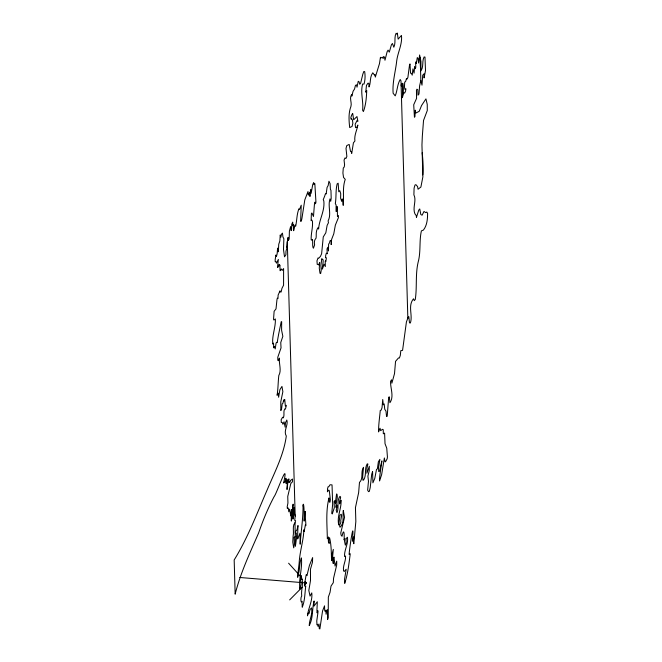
<?xml version="1.0" encoding="UTF-8"?>
<svg xmlns="http://www.w3.org/2000/svg" width="662" height="662" viewBox="0 0 662 662"><rect width="100%" height="100%" fill="white"/><g stroke="black" fill="none" stroke-linecap="round" stroke-linejoin="round"><path stroke-width="0.99" d="M420.552 70.114L420.188 57.337L420.85 80.433L422 85.183L422.728 75.195L424.077 73.747L424.069 77.942L425.501 70.561L424.987 57.073L424.102 56.965C421.768 61.285 423.92 66.721 420.958 70.793L420.941 61.417L419.609 54.963L418.583 63.031L418.07 58.421L417.283 57.561L416.315 63.386L416.133 61.69L415.678 63.246L415.786 67.176L415.331 68.732L414.635 66.622L414.064 73.126L412.931 68.865L412.219 75.145L411.408 73.3L410.523 73.201L410.001 63.9L409.521 64.967L407.866 77.57L406.898 79.208L406.501 78.53L405.574 81.641L404.705 82.022L404.457 86.755L404.912 89.395L405.905 88.741L405.591 91.017L404.639 93.135L403.737 92.539L402.372 97.695C402.612 93.028 403.53 88.22 402.711 83.329L401.718 83.983L401.404 86.25L401.114 84.819M422.819 174.884C423.498 167.478 422.952 159.997 422.182 152.781M287.291 241.787L288.111 237.36L288.193 240.298L289.17 239.156L289.385 231.146L290.635 226.52L291.131 230.616L291.603 229.557L291.76 224.252L292.712 222.142L292.885 225.916L293.597 224.575L293.746 225.287L293.647 230.707L294.416 226.652L295.376 225.03L295.657 226.214C296.981 220.446 296.684 214.356 298.934 208.745L299.58 209.382L301.227 205.187L300.622 221.373L301.309 221.133L301.922 218.46L304.793 199.907L307.987 191.566L308.252 194.951L308.707 194.959L309.468 192.394L309.965 196.473L310.495 190.267L310.809 189.572L311.132 193.354L312.721 184.615L313.664 182.505L313.937 184.665L314.731 183.391L314.889 184.433L315.948 202.133L315.534 203.747L315.104 202.1L314.781 202.481L314.425 204.492L313.474 216.474L311.868 212.982L311.38 213.71L311.123 220.686L311.777 220.09L312.439 221.207C313.076 227.612 310.809 233.678 311.181 239.934L311.769 240.165C313.498 236.69 311.852 247.125 313.424 248.217L314.624 244.849C314.086 242.673 314.309 239.801 316.022 238.262C316.635 235.324 315.41 232.271 317.694 227.96L318.314 227.778L318.604 229.035C319.15 219.47 324.992 210.963 323.817 200.958L323.238 199.659L324.802 195.82A5.172 1.026 -85.3 0 1 326.167 193.974L327.069 187.462L328.178 185.492L328.94 181.206L330.098 183.639L330.388 189.382L330.959 190.35L331.19 198.31L330.686 201.322L329.99 198.906C327.533 206.271 331.753 213.867 328.112 220.909L328.46 222.73L327.119 225.394L325.82 232.776L323.263 236.938L321.616 253.769L320.441 256.401L318.695 258.23L318.058 257.923L316.966 260.869L317.239 264.419L318.323 264.411L318.596 265.015L319.696 262.557L319.274 268.176L320.003 273.274L320.64 273.588L321.219 270.394L320.863 265.47L321.84 258.627L322.411 259.595C325.083 257.501 319.432 278.454 324.09 264.138L325.332 266.554L325.224 261.267L325.547 260.886L325.77 261.589L326.316 258.643L326.159 257.609L325.58 257.7L325.646 255.648L326.25 253.438L326.705 253.116L327.268 253.761L327.003 248.995L327.789 247.232L328.435 250.964L328.617 244.162L329.544 242.788C330.048 237.981 331.968 241.431 331.141 244.576L331.621 239.363L333.764 233.876L335.353 225.138L338.381 217.732L338.447 215.498L337.463 216.64L337.297 206.552L336.801 206.627L336.553 211.36L336.048 211.443L336.114 205.013L335.32 203.656C336.412 197.144 335.51 190.408 337.157 183.87L338.15 183.217L338.77 191.757L339.755 190.615L340.723 193.668L340.599 198.128L341.708 201.405L342.022 199.13L342.527 199.055L343.214 205.361C344.124 196.639 342.213 187.826 345.25 179.369L343.545 177.416L342.916 173.08L343.28 168.082L344.257 166.94L344.571 164.673L344.058 160.063L345.01 157.937L345.912 158.532L346.863 156.406L346.003 148.404L346.805 145.557L349.18 144.44L350.512 151.383L351.423 151.979L351.712 153.41L353.434 142.769L354.898 141.056C354.062 135.098 356.975 130.414 357.852 125.035L356.901 127.162L355.527 127.634L355.171 124.233L357.091 120.467L357.877 121.336L356.975 116.537L353.657 119.789L352.714 113.516A13.91 2.756 -85.3 0 0 350.81 117.77L351.108 119.201L351.596 118.63L352.399 119.987L352.863 123.115L352.076 126.45L349.702 127.576C348.924 120.757 348.353 113.185 350.868 106.656C352.192 102.66 349.006 98.29 351.654 94.434L351.836 96.139L353.086 91.248L354.542 89.039L355.444 85.439L356.446 84.786L357.017 87.169L358.241 81.294L359.143 81.889L359.714 84.264L360.575 83.387L362.842 74.144L363.777 71.529L364.671 71.628C365.325 75.716 365.225 80.094 364.017 84.074L362.619 84.049C360.227 92.697 363.645 101.427 362.619 110.215L363.413 111.564C365.854 105.051 366.483 97.388 366.731 90.553L365.763 92.184L366.458 85.415L367.915 83.205L368.8 83.313L369.032 86.979C371.059 82.626 369.512 76.999 372.797 72.803L374.386 75.013L374.874 74.442L375.329 77.09L379.492 63.585L380.451 57.263L380.849 57.942L382.346 57.213L383.149 58.562L383.596 56.518L384.498 57.114L384.97 60.25L387.121 51.76L388.089 50.122L389.289 52.157L391.474 44.652L392.458 43.502L393.832 47.234C396.025 42.79 393.89 37.602 396.083 33.299L396.869 34.159L397.341 33.1L398.152 39.141L401.462 35.409C402.471 44.164 397.87 52.124 396.745 60.59C395.603 71.446 392.252 82.237 393.129 93.251L395.231 95.874C397.457 90.661 397.15 84.604 400.204 79.531L400.998 80.888L407.842 318.199L406.427 321.873L402.57 350.38L400.808 350.661L400.311 355.428L399.376 358.043L398.483 357.943L395.545 361.369L394.511 373.633L391.871 383.182L391.523 379.781L390.555 381.42C390.323 388.354 394.287 396.571 389.901 402.744L389.314 396.811L388.677 397.266L387.204 416.266L386.558 416.489L385.987 411.135L384.746 409.248L384.175 403.894L383.315 404.838L382.744 399.484L382.024 407.709L381.147 410.167L380.261 410.423C379.632 417.648 378.49 424.615 378.565 431.897L380.005 428.19L380.667 430.631L382.586 429.282L383.257 429.754L383.315 433.8L384.605 433.13L385.027 443.722L386.757 448.199L387.427 457.012L387.179 458.783L385.491 461.836L385.011 461.679L384.365 457.963L381.643 474.613L379.566 480.968C378.829 476.822 385.218 444.773 379.583 471.121L378.705 471.609L378.532 467.811L379.897 459.37L378.358 461.811L377.381 468.919L376.504 469.408L374.8 478.369L372.905 482.838L372.582 471.543L371.713 474.232L370.199 487.679L369.297 491.411L368.527 491.651L367.65 490.17L368.469 481.233L367.898 476.11L369.231 470.682L369.338 466.263L366.872 473.264L366.963 468.15L367.915 464.062L367.253 463.822C364.174 468.638 366.806 475.026 363.678 479.917L362.975 480.256L362.644 477.062L363.488 467.314C360.36 471.94 363.802 478.403 359.474 482.441L358.638 492.652L355.444 507.638L355.842 521.474L353.814 543.734L353.367 541.739L353.831 536.568L352.407 541.135C354.741 512.206 348.659 553.746 349.18 554.566L350.264 553.738C348.948 563.635 347.889 573.722 344.728 583.379L344.546 579.176L346.209 569.254L344.157 571.529L343.52 570.661C342.726 565.514 346.027 561.078 345.547 556.014L344.563 556.601C344.041 550.039 348.551 543.916 347.459 537.263C344.521 538.686 347.467 542.898 345.349 545.19L344.571 541.408L344.877 538.429L344.025 539.869C344.497 536.51 344.174 526 342.031 536.286L341.104 535.128L340.764 532.902L344.546 517.328L343.288 510.476C342.42 515.897 344.712 523.27 339.987 527.275C338.572 524.85 341.691 523.046 340.74 520.539L341.609 515.839L341.286 514.266L339.978 515.127L338.754 524.974C336.71 516.567 341.617 508.598 341.046 500.307L339.647 503.89C338.315 501.87 342.196 496.475 339.937 496.359C336.354 501.175 339.366 507.464 336.958 512.678L336.213 510.195L337.016 507.026L336.793 504.998L336.023 507.398C335.402 503.037 338.241 498.751 336.983 494.224L336.586 493.968L335.295 503.286L335.063 501.043L334.492 500.704L334.078 501.639L334.31 507.787L332.266 513.969L331.753 513.24L332.655 504.303L332.034 484.898L330.065 484.758L328.733 486.777L328.095 486.769L327.524 488.771L327.433 491.833L328.774 490.037L329.312 490.741L330.379 499.818L329.99 502.135L329.353 502.127L328.997 497.898C325.613 511.354 327.136 525.173 327.342 538.86L328.509 536.99L328.335 541.185L329.155 543.419L328.948 538.156L329.568 537.718C331.53 545.43 331.166 552.985 331.612 560.615L331.745 555.07L333.317 549.41L332.605 556.965L332.969 563.337L333.549 563.47L333.309 559.224L333.946 557.09L335.071 566.043L336.718 561.161L336.71 564.992L333.565 578.232L333.292 582.676L331.017 586.085L330.04 592.324L328.335 597.107L328.228 617.646L327.591 619.549L327.483 609.76L326.863 610.198L326.109 614.262L325.82 610.141L324.984 611.291L324.661 610.099L324.537 605.829L322.543 611.001L319.887 628.9L319.241 628.668L319.043 624.001L318.041 626.459L317.611 624.34L316.982 624.854L316.759 620.923L317.917 612.805L317.859 610.728L317.115 612.83L316.933 610.347L317.33 601.725L313.978 606.127L314.094 600.988C311.926 608.891 313.325 618.002 309.237 625.565C309.344 619.607 312.886 614.046 311.512 607.873L310.064 609.57L308.997 613.5L308.492 612.64L307.458 615.834C308.178 608.163 312.745 601.022 311.777 592.904L310.048 596.106L308.815 590.454L310.511 580.475L310.453 569.312L312.497 562.096L312.63 557.586L309.435 565.406L306.945 575.617L306.324 574.566L306.125 575.021L304.925 581.89L304.826 585.663L305.116 586.557L305.745 586.036C304.801 593.078 304.992 600.467 302.253 607.219L302.038 601.245C300.738 604.348 300.399 597.008 301.715 596.032C300.937 590.297 303.386 584.554 302.062 578.861L301.748 579.573L301.334 575.435L300.382 580.524L301.003 581.584L301.078 584.198L299.869 589.006C298.595 578.629 302.559 568.236 301.375 557.901C299.398 562.849 299.919 568.443 298.579 573.573C296.079 585.82 299.034 564.926 299.158 562.865C299.77 551.405 303.519 540.631 303.899 529.766L304.156 531.454L305.405 524.842C306.878 530.005 304.346 511.519 305.397 511.428L305.066 511.643C302.997 535.484 305.066 507.448 303.328 504.187L302.733 505.511L303.039 507.274C302.981 519.695 300.962 531.851 300.176 544.189L299.944 533.2L297.751 538.976L297.519 538.272L297.999 525.529L297.064 529.708L295.31 531.884L295.517 533.332L296.187 532.893L296.576 537.602L295.393 546.349L295.004 522.798L295.575 520.646L294.731 520.456L295.194 516.095L287.291 241.787L286.629 247.174L287.308 246.694L285.992 251.204L285.91 254.779L284.519 256.839L283.493 249.516L283.874 238.775L282.939 236.955L282.451 233.107L281.474 234.249L280.87 237.17L280.233 234.936L279.844 241.009L278.743 244.261L278.371 251.072L278.139 251.841L277.593 248.126L277.13 253.844L276.451 256.409L275.905 255.027L275.16 259.81L275.218 261.763L275.905 261.531L276.451 263.162L278.363 259.421L277.461 267.423L278.205 267.059L279.132 264.452L279.43 265.876L279.91 265.065L280.067 270.692L280.754 270.46L281.218 268.913L282.451 270.311L283.601 268.532L283.576 285.231L281.962 288.309L281.127 292.008L279.993 291.942L280.026 290.833L278.131 295.062L277.974 298.521L277.337 298.132L276.948 299.795L276.013 308.906L274.126 311.289L273.538 319.365L273.936 320.036L275.359 318.952C275.756 327.632 271.817 335.568 272.81 344.157L273.53 343.065L273.737 347.823L274.382 346.367L275.21 348.932L276.112 343.024L276.782 342.295L277.237 342.593C278.205 335.56 279.803 328.741 281.226 321.699L281.673 321.757L281.598 330.239L282.848 336.296L280.754 342.527L281.036 347.881L277.783 357.24L277.808 360.31L278.445 360.699L279.381 358.092C278.81 363.852 281.772 370.43 278.81 375.495C278.04 382.156 278.181 388.735 277.055 395.297L278.247 393.137L278.619 397.258L279.91 389.678L281.962 386.409L282.864 391.664L280.771 401.826L280.829 410.531L281.549 409.19L282.211 403.803L282.889 403.323L283.733 399.873L284.023 401.056L284.726 399.476L285.363 406.12L286.092 405.268L286.241 405.98L285.388 409.19L284.685 408.934C283.038 411.756 284.834 415.148 283.245 417.879L282.6 417.242L281.16 419.683L281.3 422.488L282.244 422.455L282.931 424.317L284.048 421.802L285.148 427.156L285.463 422.803L286.828 420.006C288.516 425.409 283.137 430.797 286.29 436.059C283.75 455.092 274.498 472.478 267.134 489.971C256.839 513.662 247.795 537.941 234.174 559.961L235.159 594.178C240.43 572.928 250.013 552.844 258.66 532.86C262.922 520.431 267.986 508.234 274.109 496.641C276.724 493.711 289.17 456.78 283.667 482.962L284.685 481.257L285.132 482.002L285.951 478.245L286.149 483.566L286.663 480.306L287.382 479.644L287.018 489.499L287.995 481.365L288.855 478.866L288.905 482.399L289.261 481.795L289.923 482.234L290.568 480.405L292.488 479.015L292.43 481.837L290.833 483.467L287.747 496.467L287.937 503.021L287.2 506.761L287.341 508.548L287.821 507.646L288.392 508.623L288.781 511.776L289.633 509.169L290.8 515.979C292.554 499.471 290.858 519.422 291.33 521.077C293.167 515.293 291.801 509.525 293.117 504.171L292.712 515.011L293.167 519.058L294.267 507.357L294.201 512.553L295.194 516.095M420.85 80.433L419.617 85.812L418.972 94.062L417.987 95.204L417.83 89.8L416.928 89.204L416.456 90.264L416.563 98.39L413.709 104.77L414.445 117.24L414.942 116.669L415.256 110.198L415.844 113.07L419.212 111.299L421.578 105.49L425.939 98.87L427.238 104.339L427.288 110.504L423.523 120.484L422.331 136.215L421.951 144.92L422.877 176.853L420.891 187.04L418.045 189.224L417.59 186.585L415.885 184.632L415.008 185.021L414.089 188.124L413.899 194.818C416.82 200.677 412.252 207.628 414.958 213.9L416.274 215.663L416.448 217.368L418.773 210.086L419.749 208.944L420.792 214.447L422.083 215.233L423.994 211.468L425.807 212.659L426.8 212.014L427.594 213.363C427.594 219.014 427.064 225.444 423.399 230.078L421.396 230.889C419.087 240.968 420.991 252.023 418.119 262.26C415.264 274.565 417.168 287.192 415.273 299.489L414.296 300.631L413.485 298.785C407.535 306.001 412.997 315.12 410.382 322.973L409.497 322.866L408.81 316.56L407.842 318.199M289.658 599.896L302.244 587.202M304.338 585.084L306.44 582.965L305.066 581.451M295.401 536.559L294.069 537.263L294.358 544.296L293.705 547.855L292.778 542.079L293.109 536.096C294.193 531.967 291.983 525.727 295.004 522.798M239.793 577.487L306.44 582.965M288.599 563.197L301.64 577.645M402.711 83.329L403.001 93.152M288.144 238.337L288.193 240.298"/></g></svg>
